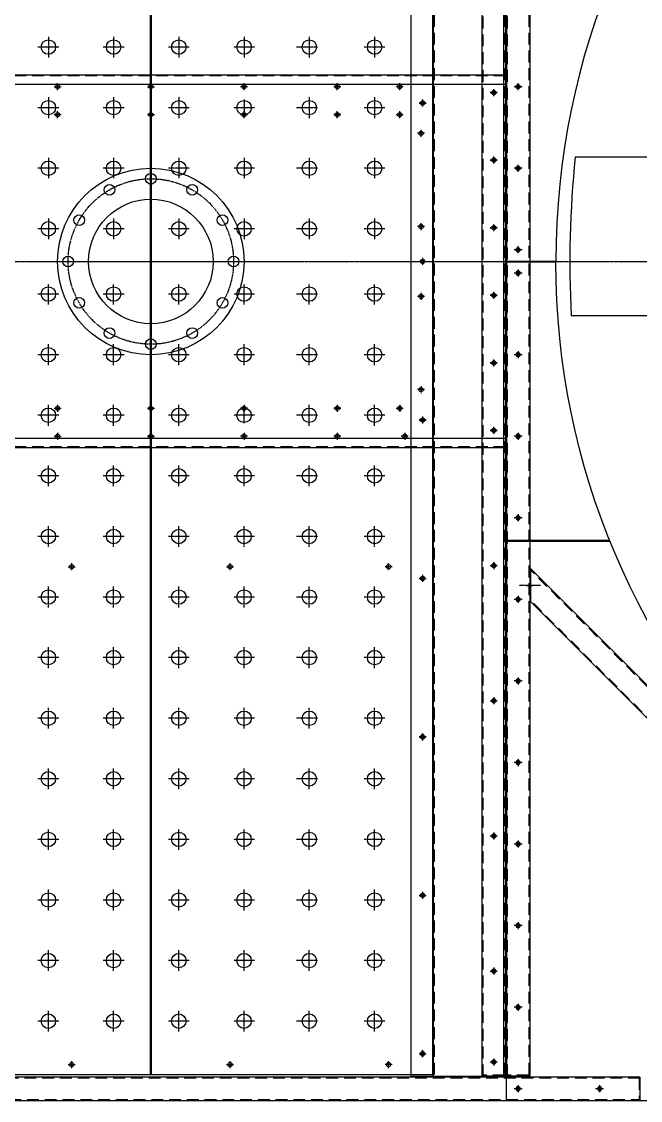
# Model space of a CAD drawing. Header units: millimetres. Extents: x 28244 to 53466, y 0 to 17836.
# Drawn here: x 32221 to 33549, y 11724 to 14039 of the extents above; entities that cross this region are included whole.
import ezdxf

# ---------------------------------------------------------------- set-up
doc = ezdxf.new("R2010")
doc.units = ezdxf.units.MM
doc.linetypes.add('CENTER', pattern=[2, 1.25, -0.25, 0.25, -0.25])
doc.linetypes.add('HIDDEN', pattern=[9.525, 6.35, -3.175])
for name, color, linetype in [('CENTER', 1, 'CENTER'), ('HOLE', 7, 'Continuous'), ('숨은선', 5, 'HIDDEN')]:
    doc.layers.add(name, color=color, linetype=linetype)

# ---------------------------------------------------------------- blocks, each defined once
blk = doc.blocks.new('A$C6A00262C')
for p, q in [((1810.5, 50), (0, 50)), ((0, 50), (0, 0)), ((1810.5, 50), (1810.5, 0)), ((0, 0), (1810.5, 0))]:
    blk.add_line(p, q)
for centre in [(1549, 25), (1724, 25)]:
    blk.add_circle(centre, 3)
at = {"layer": 'CENTER'}
for p, q in [((1554.6, 25), (1543.2, 25)), ((1549, 30), (1549, 20)), ((1729.6, 25), (1718.2, 25)), ((1724, 30), (1724, 20))]:
    blk.add_line(p, q, dxfattribs=at)
at = {"layer": '숨은선', "ltscale": 4}
for p, q in [((1810.5, 48), (0, 48)), ((2, 48), (2, 2)), ((1808.5, 48), (1808.5, 2)), ((0, 2), (1810.5, 2))]:
    blk.add_line(p, q, dxfattribs=at)
blk = doc.blocks.new('A$C0AC371DE')
for p, q in [((0, 50), (3496, 50)), ((3496, 50), (3496, 0)), ((3496, 0), (0, 0))]:
    blk.add_line(p, q)
for centre in [(1385.5, 25), (1530.5, 25), (1675.5, 25), (1820.5, 25), (1965.5, 25), (2110.5, 25), (2400.5, 25), (2690.5, 25), (2980.5, 25), (3270.5, 25), (3465.5, 25)]:
    blk.add_circle(centre, 3)
at = {"layer": 'CENTER'}
for p, q in [((1380.5, 25), (1390.5, 25)), ((1385.5, 30.6), (1385.5, 19.3)), ((1385.5, 30.6), (1385.5, 19.3)), ((1525.5, 25), (1535.5, 25)), ((1530.5, 30.6), (1530.5, 19.3)), ((1680.5, 25), (1670.5, 25)), ((1675.5, 30.6), (1675.5, 19.3)), ((1675.5, 30.6), (1675.5, 19.3)), ((1825.5, 25), (1815.5, 25)), ((1820.5, 30.6), (1820.5, 19.3)), ((1970.5, 25), (1960.5, 25)), ((1965.5, 30.6), (1965.5, 19.3)), ((2115.5, 25), (2105.5, 25)), ((2110.5, 30.6), (2110.5, 19.3)), ((2110.5, 30.6), (2110.5, 19.3)), ((2405.5, 25), (2395.5, 25)), ((2400.5, 30.6), (2400.5, 19.3)), ((2685.5, 25), (2695.5, 25)), ((2690.5, 30.6), (2690.5, 19.3)), ((2975.5, 25), (2985.5, 25)), ((2980.5, 30.6), (2980.5, 19.3)), ((2980.5, 30.6), (2980.5, 19.3)), ((3265.5, 25), (3275.5, 25)), ((3270.5, 30.6), (3270.5, 19.3)), ((3470.5, 25), (3460.5, 25)), ((3465.5, 30.6), (3465.5, 19.3))]:
    blk.add_line(p, q, dxfattribs=at)
at = {"layer": '숨은선', "ltscale": 4}
for p, q in [((0, 48), (3496, 48)), ((3494, 48), (3494, 2)), ((3496, 2), (0, 2))]:
    blk.add_line(p, q, dxfattribs=at)
blk = doc.blocks.new('A$C43846423')
for p, q in [((3496, 199), (0, 199)), ((0, 0), (0, 199)), ((3496, 48), (0, 48)), ((3496, 0), (0, 0))]:
    blk.add_line(p, q)
for centre, radius in [((30.5, 178), 4.5), ((225.5, 178), 4.5), ((515.5, 178), 4.5), ((805.5, 178), 4.5), ((1095.5, 178), 4.5), ((1385.5, 178), 4.5), ((1385.5, 178), 4.5), ((1530.5, 178), 4.5), ((1675.5, 178), 4.5), ((1820.5, 178), 4.5), ((1965.5, 178), 4.5), ((2110.5, 178), 4.5), ((48, 25), 3), ((388, 25), 3), ((728, 25), 3), ((1068, 25), 3), ((1408, 25), 3), ((1748, 25), 3), ((2088, 25), 3)]:
    blk.add_circle(centre, radius)
at = {"layer": 'CENTER'}
for p, q in [((30.5, 170.5), (30.5, 185.5)), ((225.5, 170.5), (225.5, 185.5)), ((515.5, 170.5), (515.5, 185.5)), ((805.5, 170.5), (805.5, 185.5)), ((1095.5, 170.5), (1095.5, 185.5)), ((1385.5, 170.5), (1385.5, 185.5)), ((1530.5, 170.5), (1530.5, 185.5)), ((1675.5, 170.5), (1675.5, 185.5)), ((1820.5, 170.5), (1820.5, 185.5)), ((1965.5, 170.5), (1965.5, 185.5)), ((2110.5, 170.5), (2110.5, 185.5)), ((38, 178), (23, 178)), ((36.2, 178), (24.8, 178)), ((233, 178), (218, 178)), ((523, 178), (508, 178)), ((813, 178), (798, 178)), ((1103, 178), (1088, 178)), ((1378, 178), (1393, 178)), ((1523, 178), (1538, 178)), ((1668, 178), (1683, 178)), ((1669.8, 178), (1681.2, 178)), ((1813, 178), (1828, 178)), ((1814.8, 178), (1826.2, 178)), ((1958, 178), (1973, 178)), ((2103, 178), (2118, 178)), ((55.5, 25), (40.5, 25)), ((48, 17.5), (48, 32.5)), ((395.5, 25), (380.5, 25)), ((388, 17.5), (388, 32.5)), ((735.5, 25), (720.5, 25)), ((728, 17.5), (728, 32.5)), ((1075.5, 25), (1060.5, 25)), ((1068, 17.5), (1068, 32.5)), ((1415.5, 25), (1400.5, 25)), ((1408, 17.5), (1408, 32.5)), ((1755.5, 25), (1740.5, 25)), ((1748, 17.5), (1748, 32.5)), ((2095.5, 25), (2080.5, 25)), ((2088, 17.5), (2088, 32.5))]:
    blk.add_line(p, q, dxfattribs=at)
at = {"layer": '숨은선', "ltscale": 4}
blk.add_line((3496, 50), (0, 50), dxfattribs=at)
blk = doc.blocks.new('A$C188900F8')
for p, q in [((1208, 3490), (1208, 0)), ((1208, 0), (0, 0))]:
    blk.add_line(p, q)
for centre, radius in [((384, 2205), 15.5), ((524, 2205), 15.5), ((664, 2205), 15.5), ((804, 2205), 15.5), ((944, 2205), 15.5), ((1084, 2205), 15.5), ((384, 2075), 15.5), ((524, 2075), 15.5), ((664, 2075), 15.5), ((804, 2075), 15.5), ((944, 2075), 15.5), ((1084, 2075), 15.5), ((1187, 2085), 4.5), ((384, 1945), 15.5), ((524, 1945), 15.5), ((664, 1945), 15.5), ((804, 1945), 15.5), ((944, 1945), 15.5), ((1084, 1945), 15.5), ((384, 1815), 15.5), ((524, 1815), 15.5), ((664, 1815), 15.5), ((804, 1815), 15.5), ((944, 1815), 15.5), ((1084, 1815), 15.5), ((1187, 1745), 4.5), ((384, 1675), 15.5), ((524, 1675), 15.5), ((664, 1675), 15.5), ((804, 1675), 15.5), ((944, 1675), 15.5), ((1084, 1675), 15.5), ((384, 1545), 15.5), ((524, 1545), 15.5), ((664, 1545), 15.5), ((804, 1545), 15.5), ((944, 1545), 15.5), ((1084, 1545), 15.5), ((384, 1415), 15.5), ((524, 1415), 15.5), ((664, 1415), 15.5), ((804, 1415), 15.5), ((944, 1415), 15.5), ((1084, 1415), 15.5), ((1187, 1405), 4.5), ((384, 1285), 15.5), ((524, 1285), 15.5), ((664, 1285), 15.5), ((804, 1285), 15.5), ((944, 1285), 15.5), ((1084, 1285), 15.5), ((384, 1155), 15.5), ((524, 1155), 15.5), ((664, 1155), 15.5), ((804, 1155), 15.5), ((944, 1155), 15.5), ((1084, 1155), 15.5), ((434, 1090), 4.5), ((774, 1090), 4.5), ((1114, 1090), 4.5), ((1187, 1065), 4.5), ((384, 1025), 15.5), ((524, 1025), 15.5), ((664, 1025), 15.5), ((804, 1025), 15.5), ((944, 1025), 15.5), ((1084, 1025), 15.5), ((384, 895), 15.5), ((524, 895), 15.5), ((664, 895), 15.5), ((804, 895), 15.5), ((944, 895), 15.5), ((1084, 895), 15.5), ((384, 765), 15.5), ((524, 765), 15.5), ((664, 765), 15.5), ((804, 765), 15.5), ((944, 765), 15.5), ((1084, 765), 15.5), ((1187, 725), 4.5), ((384, 635), 15.5), ((524, 635), 15.5), ((664, 635), 15.5), ((804, 635), 15.5), ((944, 635), 15.5), ((1084, 635), 15.5), ((384, 505), 15.5), ((524, 505), 15.5), ((664, 505), 15.5), ((804, 505), 15.5), ((944, 505), 15.5), ((1084, 505), 15.5), ((384, 375), 15.5), ((524, 375), 15.5), ((664, 375), 15.5), ((804, 375), 15.5), ((944, 375), 15.5), ((1084, 375), 15.5), ((1187, 385), 4.5), ((384, 245), 15.5), ((524, 245), 15.5), ((664, 245), 15.5), ((804, 245), 15.5), ((944, 245), 15.5), ((1084, 245), 15.5), ((384, 115), 15.5), ((524, 115), 15.5), ((664, 115), 15.5), ((804, 115), 15.5), ((944, 115), 15.5), ((1084, 115), 15.5), ((1187, 45), 4.5), ((434, 22), 4.5), ((774, 22), 4.5), ((1114, 22), 4.5)]:
    blk.add_circle(centre, radius)
at = {"layer": 'CENTER'}
for p, q in [((384, 2227.3), (384, 2182.7)), ((524, 2227.3), (524, 2182.7)), ((664, 2227.3), (664, 2182.7)), ((804, 2227.3), (804, 2182.7)), ((944, 2227.3), (944, 2182.7)), ((1084, 2227.3), (1084, 2182.7)), ((406.3, 2205), (361.7, 2205)), ((546.3, 2205), (501.7, 2205)), ((686.3, 2205), (641.7, 2205)), ((826.3, 2205), (781.7, 2205)), ((961.3, 2205), (916.7, 2205)), ((1106.3, 2205), (1061.7, 2205)), ((384, 2097.3), (384, 2052.7)), ((524, 2097.3), (524, 2052.7)), ((664, 2097.3), (664, 2052.7)), ((804, 2092.2), (804, 2057.8)), ((944, 2097.3), (944, 2052.7)), ((1084, 2097.3), (1084, 2052.7)), ((1194.5, 2085), (1179.5, 2085)), ((1187, 2077.5), (1187, 2092.5)), ((406.3, 2075), (361.7, 2075)), ((546.3, 2075), (501.7, 2075)), ((686.3, 2075), (641.7, 2075)), ((826.3, 2075), (781.7, 2075)), ((961.3, 2075), (916.7, 2075)), ((1106.3, 2075), (1061.7, 2075)), ((406.3, 1945), (361.7, 1945)), ((384, 1967.3), (384, 1922.7)), ((546.3, 1945), (501.7, 1945)), ((524, 1967.3), (524, 1922.7)), ((686.3, 1945), (641.7, 1945)), ((664, 1967.3), (664, 1922.7)), ((826.3, 1945), (781.7, 1945)), ((804, 1967.3), (804, 1922.7)), ((961.3, 1945), (916.7, 1945)), ((944, 1967.3), (944, 1922.7)), ((1106.3, 1945), (1061.7, 1945)), ((1084, 1967.3), (1084, 1922.7)), ((384, 1837.3), (384, 1792.7)), ((524, 1837.3), (524, 1792.7)), ((664, 1837.3), (664, 1792.7)), ((804, 1837.3), (804, 1792.7)), ((944, 1837.3), (944, 1792.7)), ((1084, 1837.3), (1084, 1792.7)), ((406.3, 1815), (361.7, 1815)), ((546.3, 1815), (501.7, 1815)), ((686.3, 1815), (641.7, 1815)), ((826.3, 1815), (781.7, 1815)), ((961.3, 1815), (916.7, 1815)), ((1106.3, 1815), (1061.7, 1815)), ((1179.5, 1745), (1194.5, 1745)), ((1187, 1752.5), (1187, 1737.5)), ((384, 1652.7), (384, 1697.3)), ((524, 1652.7), (524, 1697.3)), ((664, 1652.7), (664, 1697.3)), ((804, 1652.7), (804, 1697.3)), ((944, 1652.7), (944, 1697.3)), ((1084, 1652.7), (1084, 1697.3)), ((406.3, 1675), (361.7, 1675)), ((546.3, 1675), (501.7, 1675)), ((686.3, 1675), (641.7, 1675)), ((826.3, 1675), (781.7, 1675)), ((961.3, 1675), (916.7, 1675)), ((1106.3, 1675), (1061.7, 1675)), ((384, 1522.7), (384, 1567.3)), ((524, 1522.7), (524, 1567.3)), ((664, 1522.7), (664, 1567.3)), ((804, 1522.7), (804, 1567.3)), ((944, 1522.7), (944, 1567.3)), ((1084, 1522.7), (1084, 1567.3)), ((406.3, 1545), (361.7, 1545)), ((546.3, 1545), (501.7, 1545)), ((686.3, 1545), (641.7, 1545)), ((826.3, 1545), (781.7, 1545)), ((961.3, 1545), (916.7, 1545)), ((1106.3, 1545), (1061.7, 1545)), ((384, 1392.7), (384, 1437.3)), ((524, 1392.7), (524, 1437.3)), ((664, 1392.7), (664, 1437.3)), ((944, 1392.7), (944, 1437.3)), ((1084, 1392.7), (1084, 1437.3)), ((406.3, 1415), (361.7, 1415)), ((546.3, 1415), (501.7, 1415)), ((686.3, 1415), (641.7, 1415)), ((826.3, 1415), (781.7, 1415)), ((804, 1397.8), (804, 1432.2)), ((961.3, 1415), (916.7, 1415)), ((1106.3, 1415), (1061.7, 1415)), ((1187, 1412.5), (1187, 1397.5)), ((1194.5, 1405), (1179.5, 1405)), ((384, 1262.7), (384, 1307.3)), ((524, 1262.7), (524, 1307.3)), ((664, 1262.7), (664, 1307.3)), ((804, 1262.7), (804, 1307.3)), ((944, 1262.7), (944, 1307.3)), ((1084, 1262.7), (1084, 1307.3)), ((406.3, 1285), (361.7, 1285)), ((546.3, 1285), (501.7, 1285)), ((686.3, 1285), (641.7, 1285)), ((826.3, 1285), (781.7, 1285)), ((961.3, 1285), (916.7, 1285)), ((1106.3, 1285), (1061.7, 1285)), ((384, 1132.7), (384, 1177.3)), ((524, 1132.7), (524, 1177.3)), ((664, 1132.7), (664, 1177.3)), ((804, 1132.7), (804, 1177.3)), ((944, 1132.7), (944, 1177.3)), ((1084, 1132.7), (1084, 1177.3)), ((406.3, 1155), (361.7, 1155)), ((546.3, 1155), (501.7, 1155)), ((686.3, 1155), (641.7, 1155)), ((826.3, 1155), (781.7, 1155)), ((961.3, 1155), (916.7, 1155)), ((1106.3, 1155), (1061.7, 1155)), ((426.5, 1090), (441.5, 1090)), ((434, 1082.5), (434, 1097.5)), ((766.5, 1090), (781.5, 1090)), ((774, 1082.5), (774, 1097.5)), ((1121.5, 1090), (1106.5, 1090)), ((1114, 1082.5), (1114, 1097.5)), ((1179.5, 1065), (1194.5, 1065)), ((1187, 1072.5), (1187, 1057.5)), ((384, 1002.7), (384, 1047.3)), ((524, 1002.7), (524, 1047.3)), ((664, 1002.7), (664, 1047.3)), ((804, 1002.7), (804, 1047.3)), ((944, 1002.7), (944, 1047.3)), ((1084, 1002.7), (1084, 1047.3)), ((406.3, 1025), (361.7, 1025)), ((546.3, 1025), (501.7, 1025)), ((686.3, 1025), (641.7, 1025)), ((826.3, 1025), (781.7, 1025)), ((961.3, 1025), (916.7, 1025)), ((1106.3, 1025), (1061.7, 1025)), ((384, 872.7), (384, 917.3)), ((524, 872.7), (524, 917.3)), ((664, 872.7), (664, 917.3)), ((804, 872.7), (804, 917.3)), ((944, 872.7), (944, 917.3)), ((1084, 872.7), (1084, 917.3)), ((406.3, 895), (361.7, 895)), ((546.3, 895), (501.7, 895)), ((686.3, 895), (641.7, 895)), ((826.3, 895), (781.7, 895)), ((961.3, 895), (916.7, 895)), ((1106.3, 895), (1061.7, 895)), ((384, 742.7), (384, 787.3)), ((524, 742.7), (524, 787.3)), ((664, 742.7), (664, 787.3)), ((804, 742.7), (804, 787.3)), ((944, 742.7), (944, 787.3)), ((1084, 742.7), (1084, 787.3)), ((406.3, 765), (361.7, 765)), ((546.3, 765), (501.7, 765)), ((686.3, 765), (641.7, 765)), ((826.3, 765), (781.7, 765)), ((961.3, 765), (916.7, 765)), ((1106.3, 765), (1061.7, 765)), ((1194.5, 725), (1179.5, 725)), ((1187, 717.5), (1187, 732.5)), ((384, 612.7), (384, 657.3)), ((524, 612.7), (524, 657.3)), ((664, 612.7), (664, 657.3)), ((804, 612.7), (804, 657.3)), ((944, 612.7), (944, 657.3)), ((1084, 612.7), (1084, 657.3)), ((406.3, 635), (361.7, 635)), ((546.3, 635), (501.7, 635)), ((686.3, 635), (641.7, 635)), ((826.3, 635), (781.7, 635)), ((961.3, 635), (916.7, 635)), ((1106.3, 635), (1061.7, 635)), ((384, 482.7), (384, 527.3)), ((524, 482.7), (524, 527.3)), ((664, 482.7), (664, 527.3)), ((804, 482.7), (804, 527.3)), ((944, 482.7), (944, 527.3)), ((1084, 482.7), (1084, 527.3)), ((406.3, 505), (361.7, 505)), ((546.3, 505), (501.7, 505)), ((686.3, 505), (641.7, 505)), ((826.3, 505), (781.7, 505)), ((961.3, 505), (916.7, 505)), ((1106.3, 505), (1061.7, 505)), ((384, 352.7), (384, 397.3)), ((524, 352.7), (524, 397.3)), ((664, 352.7), (664, 397.3)), ((804, 352.7), (804, 397.3)), ((944, 352.7), (944, 397.3)), ((1084, 352.7), (1084, 397.3)), ((406.3, 375), (361.7, 375)), ((546.3, 375), (501.7, 375)), ((686.3, 375), (641.7, 375)), ((826.3, 375), (781.7, 375)), ((961.3, 375), (916.7, 375)), ((1106.3, 375), (1061.7, 375)), ((1179.5, 385), (1194.5, 385)), ((1187, 392.5), (1187, 377.5)), ((384, 222.7), (384, 267.3)), ((524, 222.7), (524, 267.3)), ((664, 222.7), (664, 267.3)), ((804, 222.7), (804, 267.3)), ((944, 222.7), (944, 267.3)), ((1084, 222.7), (1084, 267.3)), ((406.3, 245), (361.7, 245)), ((546.3, 245), (501.7, 245)), ((686.3, 245), (641.7, 245)), ((826.3, 245), (781.7, 245)), ((961.3, 245), (916.7, 245)), ((1106.3, 245), (1061.7, 245)), ((384, 92.7), (384, 137.3)), ((524, 92.7), (524, 137.3)), ((664, 92.7), (664, 137.3)), ((804, 92.7), (804, 137.3)), ((944, 92.7), (944, 137.3)), ((1084, 92.7), (1084, 137.3)), ((406.3, 115), (361.7, 115)), ((546.3, 115), (501.7, 115)), ((686.3, 115), (641.7, 115)), ((826.3, 115), (781.7, 115)), ((961.3, 115), (916.7, 115)), ((1106.3, 115), (1061.7, 115)), ((1187, 37.5), (1187, 52.5)), ((434, 14.5), (434, 29.5)), ((774, 14.5), (774, 29.5)), ((1114, 14.5), (1114, 29.5)), ((1179.5, 45), (1194.5, 45)), ((426.5, 22), (441.5, 22)), ((766.5, 22), (781.5, 22)), ((1121.5, 22), (1106.5, 22))]:
    blk.add_line(p, q, dxfattribs=at)
at = {"layer": 'HOLE'}
for p, q in [((603, 0), (603, 3490)), ((605, 0), (605, 3490))]:
    blk.add_line(p, q, dxfattribs=at)
blk = doc.blocks.new('A$C47C805A3')
for p, q in [((3496, 57.4), (0, 57.4)), ((0, 7.4), (0, 57.4)), ((3496, 7.4), (0, 7.4))]:
    blk.add_line(p, q)
for centre in [(148, 32.4), (323, 32.4), (498, 32.4), (673, 32.4), (848, 32.4), (1023, 32.4), (1198, 32.4), (1373, 32.4), (1548, 32.4), (1723, 32.4), (1773, 32.4), (1948, 32.4), (2123, 32.4)]:
    blk.add_circle(centre, 3)
at = {"layer": 'CENTER'}
for p, q in [((153, 32.4), (143, 32.4)), ((148, 26.8), (148, 38.2)), ((328, 32.4), (318, 32.4)), ((323, 26.8), (323, 38.2)), ((503, 32.4), (493, 32.4)), ((498, 26.8), (498, 38.2)), ((678, 32.4), (668, 32.4)), ((673, 26.8), (673, 38.2)), ((853, 32.4), (843, 32.4)), ((848, 26.8), (848, 38.2)), ((1028, 32.4), (1018, 32.4)), ((1023, 26.8), (1023, 38.2)), ((1203, 32.4), (1193, 32.4)), ((1198, 26.8), (1198, 38.2)), ((1378, 32.4), (1368, 32.4)), ((1373, 26.8), (1373, 38.2)), ((1553, 32.4), (1543, 32.4)), ((1548, 26.8), (1548, 38.2)), ((1728, 32.4), (1718, 32.4)), ((1723, 26.8), (1723, 38.2)), ((1768, 32.4), (1778, 32.4)), ((1773, 26.8), (1773, 38.2)), ((1943, 32.4), (1953, 32.4)), ((1948, 26.8), (1948, 38.2)), ((2118, 32.4), (2128, 32.4)), ((2123, 26.8), (2123, 38.2)), ((1053.1, 14.2), (1053.1, 0))]:
    blk.add_line(p, q, dxfattribs=at)
at = {"layer": '숨은선', "ltscale": 4}
for p, q in [((0, 55.4), (3496, 55.4)), ((2, 9.4), (2, 55.4)), ((3496, 9.4), (0, 9.4))]:
    blk.add_line(p, q, dxfattribs=at)
blk = doc.blocks.new('A$C0AD70E43')
blk.add_line((309.2, 1867.2), (309.2, 68.2))
for centre in [(334.2, 1842.2), (509.2, 1842.2), (334.2, 1667.2), (334.2, 1492.2), (334.2, 1317.2), (334.2, 1142.2), (334.2, 967.2), (334.2, 792.2), (334.2, 617.2), (334.2, 442.2), (334.2, 267.2), (334.2, 92.2)]:
    blk.add_circle(centre, 4.5)
at = {"layer": 'CENTER'}
for p, q in [((342.6, 1842.2), (325.6, 1842.2)), ((342.7, 1842.2), (325.7, 1842.2)), ((334.2, 1834.7), (334.2, 1849.7)), ((517.6, 1842.2), (500.6, 1842.2)), ((509.2, 1834.7), (509.2, 1849.7)), ((342.6, 1667.2), (325.6, 1667.2)), ((334.2, 1659.7), (334.2, 1674.7)), ((342.6, 1492.2), (325.6, 1492.2)), ((334.2, 1484.7), (334.2, 1499.7)), ((334.2, 1309.7), (334.2, 1324.7)), ((342.6, 1317.2), (325.6, 1317.2)), ((342.6, 1142.2), (325.6, 1142.2)), ((334.2, 1134.7), (334.2, 1149.7)), ((334.2, 959.7), (334.2, 974.7)), ((342.6, 967.2), (325.6, 967.2)), ((342.6, 792.2), (325.6, 792.2)), ((334.2, 784.7), (334.2, 799.7)), ((342.6, 617.2), (325.6, 617.2)), ((334.2, 609.7), (334.2, 624.7)), ((342.6, 442.2), (325.6, 442.2)), ((334.2, 434.7), (334.2, 449.7)), ((342.6, 267.2), (325.6, 267.2)), ((334.2, 259.7), (334.2, 274.7)), ((334.2, 84.7), (334.2, 99.7)), ((342.6, 92.2), (325.6, 92.2)), ((0, 67.2), (4040.4, 67.2))]:
    blk.add_line(p, q, dxfattribs=at)
at = {"layer": 'CENTER', "color": 7, "linetype": 'Continuous'}
blk.add_arc((2020.2, 67.2), 1605, 0.0357, 179.9643, dxfattribs=at)
at = {"layer": 'HOLE'}
for p, q in [((309.2, 1867.2), (3731.2, 1867.2)), ((309.2, 667.2), (531.6, 667.2)), ((309.2, 665.2), (530.8, 665.2)), ((309.2, 68.2), (415.2, 68.2))]:
    blk.add_line(p, q, dxfattribs=at)
blk = doc.blocks.new('A$C74997E83')
for p, q in [((0, 1.4), (50, 51.4)), ((51.4, 50), (1.4, 0)), ((51.4, 50), (50, 51.4)), ((1490.7, 50), (51.4, 50)), ((1490.7, 50), (1492.1, 51.4)), ((1540.7, 0), (1490.7, 50)), ((1492.1, 51.4), (1542.1, 1.4)), ((1.4, 0), (0, 1.4)), ((1540.7, 0), (1.4, 0)), ((1540.7, 0), (1542.1, 1.4))]:
    blk.add_line(p, q)
blk.add_circle((771.1, 25), 3)
at = {"layer": 'CENTER'}
for p, q in [((8.8, 42.6), (41.1, 10.3)), ((776.1, 25), (766.1, 25)), ((771.1, 19.4), (771.1, 30.7)), ((1533.3, 42.6), (1501, 10.3))]:
    blk.add_line(p, q, dxfattribs=at)
at = {"layer": '숨은선', "ltscale": 4}
for p, q in [((1492.7, 48), (49.4, 48)), ((1538.7, 2), (3.4, 2))]:
    blk.add_line(p, q, dxfattribs=at)
blk = doc.blocks.new('A$C0C6E02EA')
for p, q in [((1379.8, 1689.5), (11.5, 1689.5)), ((2.9, 1349.6), (1379.8, 1349.6))]:
    blk.add_line(p, q)
blk.add_arc((2133.3, 1465.7), 2133.5, 173.9778, 183.1198)
blk = doc.blocks.new('A$C0E991C75')
for centre, radius in [((225, 179.7), 200), ((225, 357.2), 11.5), ((136.3, 333.4), 11.5), ((313.8, 333.4), 11.5), ((225, 179.7), 133.7), ((71.3, 268.4), 11.5), ((378.7, 268.4), 11.5), ((47.5, 179.7), 11.5), ((402.5, 179.7), 11.5), ((71.3, 90.9), 11.5), ((378.7, 90.9), 11.5), ((136.3, 26), 11.5), ((313.8, 26), 11.5), ((225, 2.2), 11.5)]:
    blk.add_circle(centre, radius)
at = {"layer": 'CENTER'}
for p, q in [((225, 394.1), (225, -34.7)), ((-28.7, 179.7), (478.8, 179.7))]:
    blk.add_line(p, q, dxfattribs=at)
at = {"layer": 'CENTER', "ltscale": 2}
blk.add_circle((225, 179.7), 177.5, dxfattribs=at)

msp = doc.modelspace()

# ---------------------------------------------------------------- linework, layer by layer
for p, q in [((33259.3, 13924.2), (31737.3, 13924.2)), ((33259.3, 13924.2), (33259.3, 13124.2)), ((33259.3, 13904.2), (31737.3, 13904.2)), ((33259.3, 13144.2), (31737.3, 13144.2)), ((33259.3, 13124.2), (31737.3, 13124.2))]:
    msp.add_line(p, q)
for centre in [(32298.3, 13899.2), (32498.3, 13899.2), (32698.3, 13899.2), (32898.3, 13899.2), (33032.3, 13899.2), (33234.3, 13886.7), (32298.3, 13839.2), (32498.3, 13839.2), (32698.3, 13839.2), (32898.3, 13839.2), (33032.3, 13839.2), (33078.3, 13799.2), (33234.3, 13741.7), (33078.3, 13599.2), (33234.3, 13596.7), (33078.3, 13449.2), (33234.3, 13451.7), (33234.3, 13306.7), (33078.3, 13249.2), (32298.3, 13209.2), (32498.3, 13209.2), (32698.3, 13209.2), (32898.3, 13209.2), (33032.3, 13209.2), (32298.3, 13149.2), (32498.3, 13149.2), (32698.3, 13149.2), (32898.3, 13149.2), (33043.3, 13149.2), (33234.3, 13161.7)]:
    msp.add_circle(centre, 4.5)
at = {"layer": 'CENTER'}
for p, q in [((32498.3, 13958.2), (32498.3, 13101.5)), ((32290.8, 13899.2), (32305.8, 13899.2)), ((32290.8, 13899.2), (32305.8, 13899.2)), ((32290.8, 13899.2), (32305.8, 13899.2)), ((32292.6, 13899.2), (32304.1, 13899.2)), ((32292.6, 13899.2), (32304.1, 13899.2)), ((32292.6, 13899.2), (32304.1, 13899.2)), ((32298.3, 13891.7), (32298.3, 13906.7)), ((32298.3, 13891.7), (32298.3, 13906.7)), ((32298.3, 13891.7), (32298.3, 13906.7)), ((32298.3, 13904.9), (32298.3, 13893.5)), ((32298.3, 13893.5), (32298.3, 13904.9)), ((32298.3, 13904.9), (32298.3, 13893.5)), ((32298.3, 13893.5), (32298.3, 13904.9)), ((32298.3, 13904.9), (32298.3, 13893.5)), ((32298.3, 13893.5), (32298.3, 13904.9)), ((32490.8, 13899.2), (32505.8, 13899.2)), ((32490.8, 13899.2), (32505.8, 13899.2)), ((32490.8, 13899.2), (32505.8, 13899.2)), ((32492.6, 13899.2), (32504.1, 13899.2)), ((32492.6, 13899.2), (32504.1, 13899.2)), ((32492.6, 13899.2), (32504.1, 13899.2)), ((32498.3, 13891.7), (32498.3, 13906.7)), ((32498.3, 13891.7), (32498.3, 13906.7)), ((32498.3, 13891.7), (32498.3, 13906.7)), ((32498.3, 13904.9), (32498.3, 13893.5)), ((32498.3, 13893.5), (32498.3, 13904.9)), ((32498.3, 13904.9), (32498.3, 13893.5)), ((32498.3, 13893.5), (32498.3, 13904.9)), ((32498.3, 13904.9), (32498.3, 13893.5)), ((32498.3, 13893.5), (32498.3, 13904.9)), ((32705.8, 13899.2), (32690.8, 13899.2)), ((32705.8, 13899.2), (32690.8, 13899.2)), ((32705.8, 13899.2), (32690.8, 13899.2)), ((32704.1, 13899.2), (32692.6, 13899.2)), ((32704.1, 13899.2), (32692.6, 13899.2)), ((32704.1, 13899.2), (32692.6, 13899.2)), ((32698.3, 13891.7), (32698.3, 13906.7)), ((32698.3, 13891.7), (32698.3, 13906.7)), ((32698.3, 13891.7), (32698.3, 13906.7)), ((32698.3, 13904.9), (32698.3, 13893.5)), ((32698.3, 13893.5), (32698.3, 13904.9)), ((32698.3, 13904.9), (32698.3, 13893.5)), ((32698.3, 13893.5), (32698.3, 13904.9)), ((32698.3, 13904.9), (32698.3, 13893.5)), ((32698.3, 13893.5), (32698.3, 13904.9)), ((32905.8, 13899.2), (32890.8, 13899.2)), ((32905.8, 13899.2), (32890.8, 13899.2)), ((32905.8, 13899.2), (32890.8, 13899.2)), ((32904.1, 13899.2), (32892.6, 13899.2)), ((32904.1, 13899.2), (32892.6, 13899.2)), ((32904.1, 13899.2), (32892.6, 13899.2)), ((32898.3, 13891.7), (32898.3, 13906.7)), ((32898.3, 13891.7), (32898.3, 13906.7)), ((32898.3, 13891.7), (32898.3, 13906.7)), ((32898.3, 13904.9), (32898.3, 13893.5)), ((32898.3, 13893.5), (32898.3, 13904.9)), ((32898.3, 13904.9), (32898.3, 13893.5)), ((32898.3, 13893.5), (32898.3, 13904.9)), ((32898.3, 13904.9), (32898.3, 13893.5)), ((32898.3, 13893.5), (32898.3, 13904.9)), ((33039.8, 13899.2), (33024.8, 13899.2)), ((33039.8, 13899.2), (33024.8, 13899.2)), ((33039.8, 13899.2), (33024.8, 13899.2)), ((33038.1, 13899.2), (33026.6, 13899.2)), ((33038.1, 13899.2), (33026.6, 13899.2)), ((33038.1, 13899.2), (33026.6, 13899.2)), ((33032.3, 13891.7), (33032.3, 13906.7)), ((33032.3, 13891.7), (33032.3, 13906.7)), ((33032.3, 13891.7), (33032.3, 13906.7)), ((33032.3, 13904.9), (33032.3, 13893.5)), ((33032.3, 13893.5), (33032.3, 13904.9)), ((33032.3, 13904.9), (33032.3, 13893.5)), ((33032.3, 13893.5), (33032.3, 13904.9)), ((33032.3, 13904.9), (33032.3, 13893.5)), ((33032.3, 13893.5), (33032.3, 13904.9)), ((33234.3, 13879.2), (33234.3, 13894.2)), ((33234.3, 13892.4), (33234.3, 13881)), ((33234.3, 13881), (33234.3, 13892.4)), ((33241.8, 13886.7), (33226.8, 13886.7)), ((33240.1, 13886.7), (33228.6, 13886.7)), ((32298.3, 13831.7), (32298.3, 13846.7)), ((32298.3, 13831.7), (32298.3, 13846.7)), ((32298.3, 13831.7), (32298.3, 13846.7)), ((32298.3, 13831.7), (32298.3, 13846.7)), ((32298.3, 13831.7), (32298.3, 13846.7)), ((32298.3, 13844.9), (32298.3, 13833.5)), ((32298.3, 13833.5), (32298.3, 13844.9)), ((32298.3, 13844.9), (32298.3, 13833.5)), ((32298.3, 13833.5), (32298.3, 13844.9)), ((32298.3, 13844.9), (32298.3, 13833.5)), ((32298.3, 13833.5), (32298.3, 13844.9)), ((32298.3, 13844.9), (32298.3, 13833.5)), ((32298.3, 13833.5), (32298.3, 13844.9)), ((32298.3, 13844.9), (32298.3, 13833.5)), ((32298.3, 13833.5), (32298.3, 13844.9)), ((32498.3, 13831.7), (32498.3, 13846.7)), ((32498.3, 13831.7), (32498.3, 13846.7)), ((32498.3, 13831.7), (32498.3, 13846.7)), ((32498.3, 13831.7), (32498.3, 13846.7)), ((32498.3, 13831.7), (32498.3, 13846.7)), ((32498.3, 13844.9), (32498.3, 13833.5)), ((32498.3, 13833.5), (32498.3, 13844.9)), ((32498.3, 13844.9), (32498.3, 13833.5)), ((32498.3, 13833.5), (32498.3, 13844.9)), ((32498.3, 13844.9), (32498.3, 13833.5)), ((32498.3, 13833.5), (32498.3, 13844.9)), ((32498.3, 13844.9), (32498.3, 13833.5)), ((32498.3, 13833.5), (32498.3, 13844.9)), ((32498.3, 13844.9), (32498.3, 13833.5)), ((32498.3, 13833.5), (32498.3, 13844.9)), ((32698.3, 13831.7), (32698.3, 13846.7)), ((32698.3, 13831.7), (32698.3, 13846.7)), ((32698.3, 13831.7), (32698.3, 13846.7)), ((32698.3, 13831.7), (32698.3, 13846.7)), ((32698.3, 13831.7), (32698.3, 13846.7)), ((32698.3, 13844.9), (32698.3, 13833.5)), ((32698.3, 13833.5), (32698.3, 13844.9)), ((32698.3, 13844.9), (32698.3, 13833.5)), ((32698.3, 13833.5), (32698.3, 13844.9)), ((32698.3, 13844.9), (32698.3, 13833.5)), ((32698.3, 13833.5), (32698.3, 13844.9)), ((32698.3, 13844.9), (32698.3, 13833.5)), ((32698.3, 13833.5), (32698.3, 13844.9)), ((32698.3, 13844.9), (32698.3, 13833.5)), ((32698.3, 13833.5), (32698.3, 13844.9)), ((32898.3, 13831.7), (32898.3, 13846.7)), ((32898.3, 13831.7), (32898.3, 13846.7)), ((32898.3, 13831.7), (32898.3, 13846.7)), ((32898.3, 13831.7), (32898.3, 13846.7)), ((32898.3, 13831.7), (32898.3, 13846.7)), ((32898.3, 13844.9), (32898.3, 13833.5)), ((32898.3, 13833.5), (32898.3, 13844.9)), ((32898.3, 13844.9), (32898.3, 13833.5)), ((32898.3, 13833.5), (32898.3, 13844.9)), ((32898.3, 13844.9), (32898.3, 13833.5)), ((32898.3, 13833.5), (32898.3, 13844.9)), ((32898.3, 13844.9), (32898.3, 13833.5)), ((32898.3, 13833.5), (32898.3, 13844.9)), ((32898.3, 13844.9), (32898.3, 13833.5)), ((32898.3, 13833.5), (32898.3, 13844.9)), ((33032.3, 13831.7), (33032.3, 13846.7)), ((33032.3, 13831.7), (33032.3, 13846.7)), ((33032.3, 13831.7), (33032.3, 13846.7)), ((33032.3, 13831.7), (33032.3, 13846.7)), ((33032.3, 13831.7), (33032.3, 13846.7)), ((33032.3, 13844.9), (33032.3, 13833.5)), ((33032.3, 13833.5), (33032.3, 13844.9)), ((33032.3, 13844.9), (33032.3, 13833.5)), ((33032.3, 13833.5), (33032.3, 13844.9)), ((33032.3, 13844.9), (33032.3, 13833.5)), ((33032.3, 13833.5), (33032.3, 13844.9)), ((33032.3, 13844.9), (33032.3, 13833.5)), ((33032.3, 13833.5), (33032.3, 13844.9)), ((33032.3, 13844.9), (33032.3, 13833.5)), ((33032.3, 13833.5), (33032.3, 13844.9)), ((32290.8, 13839.2), (32305.8, 13839.2)), ((32290.8, 13839.2), (32305.8, 13839.2)), ((32290.8, 13839.2), (32305.8, 13839.2)), ((32290.8, 13839.2), (32305.8, 13839.2)), ((32290.8, 13839.2), (32305.8, 13839.2)), ((32292.6, 13839.2), (32304.1, 13839.2)), ((32292.6, 13839.2), (32304.1, 13839.2)), ((32292.6, 13839.2), (32304.1, 13839.2)), ((32292.6, 13839.2), (32304.1, 13839.2)), ((32292.6, 13839.2), (32304.1, 13839.2)), ((32490.8, 13839.2), (32505.8, 13839.2)), ((32490.8, 13839.2), (32505.8, 13839.2)), ((32490.8, 13839.2), (32505.8, 13839.2)), ((32490.8, 13839.2), (32505.8, 13839.2)), ((32490.8, 13839.2), (32505.8, 13839.2)), ((32492.6, 13839.2), (32504.1, 13839.2)), ((32492.6, 13839.2), (32504.1, 13839.2)), ((32492.6, 13839.2), (32504.1, 13839.2)), ((32492.6, 13839.2), (32504.1, 13839.2)), ((32492.6, 13839.2), (32504.1, 13839.2)), ((32705.8, 13839.2), (32690.8, 13839.2)), ((32705.8, 13839.2), (32690.8, 13839.2)), ((32690.8, 13839.2), (32705.8, 13839.2)), ((32690.8, 13839.2), (32705.8, 13839.2)), ((32690.8, 13839.2), (32705.8, 13839.2)), ((32704.1, 13839.2), (32692.6, 13839.2)), ((32704.1, 13839.2), (32692.6, 13839.2)), ((32692.6, 13839.2), (32704.1, 13839.2)), ((32692.6, 13839.2), (32704.1, 13839.2)), ((32692.6, 13839.2), (32704.1, 13839.2)), ((32905.8, 13839.2), (32890.8, 13839.2)), ((32905.8, 13839.2), (32890.8, 13839.2)), ((32890.8, 13839.2), (32905.8, 13839.2)), ((32890.8, 13839.2), (32905.8, 13839.2)), ((32890.8, 13839.2), (32905.8, 13839.2)), ((32904.1, 13839.2), (32892.6, 13839.2)), ((32904.1, 13839.2), (32892.6, 13839.2)), ((32892.6, 13839.2), (32904.1, 13839.2)), ((32892.6, 13839.2), (32904.1, 13839.2)), ((32892.6, 13839.2), (32904.1, 13839.2)), ((33024.8, 13839.2), (33039.8, 13839.2)), ((33024.8, 13839.2), (33039.8, 13839.2)), ((33024.8, 13839.2), (33039.8, 13839.2)), ((33024.8, 13839.2), (33039.8, 13839.2)), ((33024.8, 13839.2), (33039.8, 13839.2)), ((33026.6, 13839.2), (33038.1, 13839.2)), ((33026.6, 13839.2), (33038.1, 13839.2)), ((33026.6, 13839.2), (33038.1, 13839.2)), ((33026.6, 13839.2), (33038.1, 13839.2)), ((33026.6, 13839.2), (33038.1, 13839.2)), ((33085.8, 13799.2), (33070.8, 13799.2)), ((33085.8, 13799.2), (33070.8, 13799.2)), ((33085.8, 13799.2), (33070.8, 13799.2)), ((33085.8, 13799.2), (33070.8, 13799.2)), ((33084.1, 13799.2), (33072.6, 13799.2)), ((33084.1, 13799.2), (33072.6, 13799.2)), ((33084.1, 13799.2), (33072.6, 13799.2)), ((33082.1, 13799.2), (33074.5, 13799.2)), ((33078.3, 13791.7), (33078.3, 13806.7)), ((33078.3, 13791.7), (33078.3, 13806.7)), ((33078.3, 13791.7), (33078.3, 13806.7)), ((33078.3, 13804.9), (33078.3, 13793.5)), ((33078.3, 13793.5), (33078.3, 13804.9)), ((33078.3, 13804.9), (33078.3, 13793.5)), ((33078.3, 13793.5), (33078.3, 13804.9)), ((33078.3, 13804.9), (33078.3, 13793.5)), ((33078.3, 13793.5), (33078.3, 13804.9)), ((33078.3, 13794.2), (33078.3, 13804.2)), ((33078.3, 13803), (33078.3, 13795.4)), ((33078.3, 13795.4), (33078.3, 13803)), ((33241.8, 13741.7), (33226.8, 13741.7)), ((33240.1, 13741.7), (33228.6, 13741.7)), ((33234.3, 13734.2), (33234.3, 13749.2)), ((33234.3, 13747.4), (33234.3, 13736)), ((33234.3, 13736), (33234.3, 13747.4)), ((33085.8, 13599.2), (33070.8, 13599.2)), ((33085.8, 13599.2), (33070.8, 13599.2)), ((33085.8, 13599.2), (33070.8, 13599.2)), ((33085.8, 13599.2), (33070.8, 13599.2)), ((33084.1, 13599.2), (33072.6, 13599.2)), ((33084.1, 13599.2), (33072.6, 13599.2)), ((33084.1, 13599.2), (33072.6, 13599.2)), ((33082.1, 13599.2), (33074.5, 13599.2)), ((33078.3, 13591.7), (33078.3, 13606.7)), ((33078.3, 13591.7), (33078.3, 13606.7)), ((33078.3, 13591.7), (33078.3, 13606.7)), ((33078.3, 13604.9), (33078.3, 13593.5)), ((33078.3, 13593.5), (33078.3, 13604.9)), ((33078.3, 13604.9), (33078.3, 13593.5)), ((33078.3, 13593.5), (33078.3, 13604.9)), ((33078.3, 13604.9), (33078.3, 13593.5)), ((33078.3, 13593.5), (33078.3, 13604.9)), ((33078.3, 13594.2), (33078.3, 13604.2)), ((33078.3, 13603), (33078.3, 13595.4)), ((33078.3, 13595.4), (33078.3, 13603)), ((33241.8, 13596.7), (33226.8, 13596.7)), ((33240.1, 13596.7), (33228.6, 13596.7)), ((33234.3, 13589.2), (33234.3, 13604.2)), ((33234.3, 13602.4), (33234.3, 13591)), ((33234.3, 13591), (33234.3, 13602.4)), ((31669.7, 13524.2), (33311.4, 13524.2)), ((33085.8, 13449.2), (33070.8, 13449.2)), ((33085.8, 13449.2), (33070.8, 13449.2)), ((33085.8, 13449.2), (33070.8, 13449.2)), ((33085.8, 13449.2), (33070.8, 13449.2)), ((33084.1, 13449.2), (33072.6, 13449.2)), ((33084.1, 13449.2), (33072.6, 13449.2)), ((33084.1, 13449.2), (33072.6, 13449.2)), ((33082.1, 13449.2), (33074.5, 13449.2)), ((33078.3, 13456.7), (33078.3, 13441.7)), ((33078.3, 13456.7), (33078.3, 13441.7)), ((33078.3, 13456.7), (33078.3, 13441.7)), ((33078.3, 13443.5), (33078.3, 13454.9)), ((33078.3, 13454.9), (33078.3, 13443.5)), ((33078.3, 13443.5), (33078.3, 13454.9)), ((33078.3, 13454.9), (33078.3, 13443.5)), ((33078.3, 13443.5), (33078.3, 13454.9)), ((33078.3, 13454.9), (33078.3, 13443.5)), ((33078.3, 13454.2), (33078.3, 13444.2)), ((33078.3, 13445.4), (33078.3, 13453)), ((33078.3, 13453), (33078.3, 13445.4)), ((33241.8, 13451.7), (33226.8, 13451.7)), ((33240.1, 13451.7), (33228.6, 13451.7)), ((33234.3, 13444.2), (33234.3, 13459.2)), ((33234.3, 13457.4), (33234.3, 13446)), ((33234.3, 13446), (33234.3, 13457.4)), ((33234.3, 13299.2), (33234.3, 13314.2)), ((33234.3, 13312.4), (33234.3, 13301)), ((33234.3, 13301), (33234.3, 13312.4)), ((33241.8, 13306.7), (33226.8, 13306.7)), ((33240.1, 13306.7), (33228.6, 13306.7)), ((33085.8, 13249.2), (33070.8, 13249.2)), ((33085.8, 13249.2), (33070.8, 13249.2)), ((33085.8, 13249.2), (33070.8, 13249.2)), ((33085.8, 13249.2), (33070.8, 13249.2)), ((33084.1, 13249.2), (33072.6, 13249.2)), ((33084.1, 13249.2), (33072.6, 13249.2)), ((33084.1, 13249.2), (33072.6, 13249.2)), ((33082.1, 13249.2), (33074.5, 13249.2)), ((33078.3, 13256.7), (33078.3, 13241.7)), ((33078.3, 13256.7), (33078.3, 13241.7)), ((33078.3, 13256.7), (33078.3, 13241.7)), ((33078.3, 13243.5), (33078.3, 13254.9)), ((33078.3, 13254.9), (33078.3, 13243.5)), ((33078.3, 13243.5), (33078.3, 13254.9)), ((33078.3, 13254.9), (33078.3, 13243.5)), ((33078.3, 13243.5), (33078.3, 13254.9)), ((33078.3, 13254.9), (33078.3, 13243.5)), ((33078.3, 13254.2), (33078.3, 13244.2)), ((33078.3, 13245.4), (33078.3, 13253)), ((33078.3, 13253), (33078.3, 13245.4)), ((32290.8, 13209.2), (32305.8, 13209.2)), ((32290.8, 13209.2), (32305.8, 13209.2)), ((32290.8, 13209.2), (32305.8, 13209.2)), ((32290.8, 13209.2), (32305.8, 13209.2)), ((32290.8, 13209.2), (32305.8, 13209.2)), ((32292.6, 13209.2), (32304.1, 13209.2)), ((32292.6, 13209.2), (32304.1, 13209.2)), ((32292.6, 13209.2), (32304.1, 13209.2)), ((32292.6, 13209.2), (32304.1, 13209.2)), ((32292.6, 13209.2), (32304.1, 13209.2)), ((32298.3, 13216.7), (32298.3, 13201.7)), ((32298.3, 13216.7), (32298.3, 13201.7)), ((32298.3, 13216.7), (32298.3, 13201.7)), ((32298.3, 13216.7), (32298.3, 13201.7)), ((32298.3, 13216.7), (32298.3, 13201.7)), ((32298.3, 13203.5), (32298.3, 13214.9)), ((32298.3, 13214.9), (32298.3, 13203.5)), ((32298.3, 13203.5), (32298.3, 13214.9)), ((32298.3, 13214.9), (32298.3, 13203.5)), ((32298.3, 13203.5), (32298.3, 13214.9)), ((32298.3, 13214.9), (32298.3, 13203.5)), ((32298.3, 13203.5), (32298.3, 13214.9)), ((32298.3, 13214.9), (32298.3, 13203.5)), ((32298.3, 13203.5), (32298.3, 13214.9)), ((32298.3, 13214.9), (32298.3, 13203.5)), ((32490.8, 13209.2), (32505.8, 13209.2)), ((32490.8, 13209.2), (32505.8, 13209.2)), ((32490.8, 13209.2), (32505.8, 13209.2)), ((32490.8, 13209.2), (32505.8, 13209.2)), ((32490.8, 13209.2), (32505.8, 13209.2)), ((32492.6, 13209.2), (32504.1, 13209.2)), ((32492.6, 13209.2), (32504.1, 13209.2)), ((32492.6, 13209.2), (32504.1, 13209.2)), ((32492.6, 13209.2), (32504.1, 13209.2)), ((32492.6, 13209.2), (32504.1, 13209.2)), ((32498.3, 13216.7), (32498.3, 13201.7)), ((32498.3, 13216.7), (32498.3, 13201.7)), ((32498.3, 13216.7), (32498.3, 13201.7)), ((32498.3, 13216.7), (32498.3, 13201.7)), ((32498.3, 13216.7), (32498.3, 13201.7)), ((32498.3, 13203.5), (32498.3, 13214.9)), ((32498.3, 13214.9), (32498.3, 13203.5)), ((32498.3, 13203.5), (32498.3, 13214.9)), ((32498.3, 13214.9), (32498.3, 13203.5)), ((32498.3, 13203.5), (32498.3, 13214.9)), ((32498.3, 13214.9), (32498.3, 13203.5)), ((32498.3, 13203.5), (32498.3, 13214.9)), ((32498.3, 13214.9), (32498.3, 13203.5)), ((32498.3, 13203.5), (32498.3, 13214.9)), ((32498.3, 13214.9), (32498.3, 13203.5)), ((32705.8, 13209.2), (32690.8, 13209.2)), ((32705.8, 13209.2), (32690.8, 13209.2)), ((32690.8, 13209.2), (32705.8, 13209.2)), ((32690.8, 13209.2), (32705.8, 13209.2)), ((32690.8, 13209.2), (32705.8, 13209.2)), ((32704.1, 13209.2), (32692.6, 13209.2)), ((32704.1, 13209.2), (32692.6, 13209.2)), ((32692.6, 13209.2), (32704.1, 13209.2)), ((32692.6, 13209.2), (32704.1, 13209.2)), ((32692.6, 13209.2), (32704.1, 13209.2)), ((32698.3, 13216.7), (32698.3, 13201.7)), ((32698.3, 13216.7), (32698.3, 13201.7)), ((32698.3, 13216.7), (32698.3, 13201.7)), ((32698.3, 13216.7), (32698.3, 13201.7)), ((32698.3, 13216.7), (32698.3, 13201.7)), ((32698.3, 13203.5), (32698.3, 13214.9)), ((32698.3, 13214.9), (32698.3, 13203.5)), ((32698.3, 13203.5), (32698.3, 13214.9)), ((32698.3, 13214.9), (32698.3, 13203.5)), ((32698.3, 13203.5), (32698.3, 13214.9)), ((32698.3, 13214.9), (32698.3, 13203.5)), ((32698.3, 13203.5), (32698.3, 13214.9)), ((32698.3, 13214.9), (32698.3, 13203.5)), ((32698.3, 13203.5), (32698.3, 13214.9)), ((32698.3, 13214.9), (32698.3, 13203.5)), ((32905.8, 13209.2), (32890.8, 13209.2)), ((32905.8, 13209.2), (32890.8, 13209.2)), ((32890.8, 13209.2), (32905.8, 13209.2)), ((32890.8, 13209.2), (32905.8, 13209.2)), ((32890.8, 13209.2), (32905.8, 13209.2)), ((32904.1, 13209.2), (32892.6, 13209.2)), ((32904.1, 13209.2), (32892.6, 13209.2)), ((32892.6, 13209.2), (32904.1, 13209.2)), ((32892.6, 13209.2), (32904.1, 13209.2)), ((32892.6, 13209.2), (32904.1, 13209.2)), ((32898.3, 13216.7), (32898.3, 13201.7)), ((32898.3, 13216.7), (32898.3, 13201.7)), ((32898.3, 13216.7), (32898.3, 13201.7)), ((32898.3, 13216.7), (32898.3, 13201.7)), ((32898.3, 13216.7), (32898.3, 13201.7)), ((32898.3, 13203.5), (32898.3, 13214.9)), ((32898.3, 13214.9), (32898.3, 13203.5)), ((32898.3, 13203.5), (32898.3, 13214.9)), ((32898.3, 13214.9), (32898.3, 13203.5)), ((32898.3, 13203.5), (32898.3, 13214.9)), ((32898.3, 13214.9), (32898.3, 13203.5)), ((32898.3, 13203.5), (32898.3, 13214.9)), ((32898.3, 13214.9), (32898.3, 13203.5)), ((32898.3, 13203.5), (32898.3, 13214.9)), ((32898.3, 13214.9), (32898.3, 13203.5)), ((33024.8, 13209.2), (33039.8, 13209.2)), ((33024.8, 13209.2), (33039.8, 13209.2)), ((33024.8, 13209.2), (33039.8, 13209.2)), ((33024.8, 13209.2), (33039.8, 13209.2)), ((33024.8, 13209.2), (33039.8, 13209.2)), ((33026.6, 13209.2), (33038.1, 13209.2)), ((33026.6, 13209.2), (33038.1, 13209.2)), ((33026.6, 13209.2), (33038.1, 13209.2)), ((33026.6, 13209.2), (33038.1, 13209.2)), ((33026.6, 13209.2), (33038.1, 13209.2)), ((33032.3, 13216.7), (33032.3, 13201.7)), ((33032.3, 13216.7), (33032.3, 13201.7)), ((33032.3, 13216.7), (33032.3, 13201.7)), ((33032.3, 13216.7), (33032.3, 13201.7)), ((33032.3, 13216.7), (33032.3, 13201.7)), ((33032.3, 13203.5), (33032.3, 13214.9)), ((33032.3, 13214.9), (33032.3, 13203.5)), ((33032.3, 13203.5), (33032.3, 13214.9)), ((33032.3, 13214.9), (33032.3, 13203.5)), ((33032.3, 13203.5), (33032.3, 13214.9)), ((33032.3, 13214.9), (33032.3, 13203.5)), ((33032.3, 13203.5), (33032.3, 13214.9)), ((33032.3, 13214.9), (33032.3, 13203.5)), ((33032.3, 13203.5), (33032.3, 13214.9)), ((33032.3, 13214.9), (33032.3, 13203.5)), ((32290.8, 13149.2), (32305.8, 13149.2)), ((32290.8, 13149.2), (32305.8, 13149.2)), ((32290.8, 13149.2), (32305.8, 13149.2)), ((32292.6, 13149.2), (32304.1, 13149.2)), ((32292.6, 13149.2), (32304.1, 13149.2)), ((32292.6, 13149.2), (32304.1, 13149.2)), ((32298.3, 13156.7), (32298.3, 13141.7)), ((32298.3, 13156.7), (32298.3, 13141.7)), ((32298.3, 13156.7), (32298.3, 13141.7)), ((32298.3, 13143.5), (32298.3, 13154.9)), ((32298.3, 13154.9), (32298.3, 13143.5)), ((32298.3, 13143.5), (32298.3, 13154.9)), ((32298.3, 13154.9), (32298.3, 13143.5)), ((32298.3, 13143.5), (32298.3, 13154.9)), ((32298.3, 13154.9), (32298.3, 13143.5)), ((32490.8, 13149.2), (32505.8, 13149.2)), ((32490.8, 13149.2), (32505.8, 13149.2)), ((32490.8, 13149.2), (32505.8, 13149.2)), ((32492.6, 13149.2), (32504.1, 13149.2)), ((32492.6, 13149.2), (32504.1, 13149.2)), ((32492.6, 13149.2), (32504.1, 13149.2)), ((32498.3, 13156.7), (32498.3, 13141.7)), ((32498.3, 13156.7), (32498.3, 13141.7)), ((32498.3, 13156.7), (32498.3, 13141.7)), ((32498.3, 13143.5), (32498.3, 13154.9)), ((32498.3, 13154.9), (32498.3, 13143.5)), ((32498.3, 13143.5), (32498.3, 13154.9)), ((32498.3, 13154.9), (32498.3, 13143.5)), ((32498.3, 13143.5), (32498.3, 13154.9)), ((32498.3, 13154.9), (32498.3, 13143.5)), ((32705.8, 13149.2), (32690.8, 13149.2)), ((32705.8, 13149.2), (32690.8, 13149.2)), ((32705.8, 13149.2), (32690.8, 13149.2)), ((32704.1, 13149.2), (32692.6, 13149.2)), ((32704.1, 13149.2), (32692.6, 13149.2)), ((32704.1, 13149.2), (32692.6, 13149.2)), ((32698.3, 13156.7), (32698.3, 13141.7)), ((32698.3, 13156.7), (32698.3, 13141.7)), ((32698.3, 13156.7), (32698.3, 13141.7)), ((32698.3, 13143.5), (32698.3, 13154.9)), ((32698.3, 13154.9), (32698.3, 13143.5)), ((32698.3, 13143.5), (32698.3, 13154.9)), ((32698.3, 13154.9), (32698.3, 13143.5)), ((32698.3, 13143.5), (32698.3, 13154.9)), ((32698.3, 13154.9), (32698.3, 13143.5)), ((32905.8, 13149.2), (32890.8, 13149.2)), ((32905.8, 13149.2), (32890.8, 13149.2)), ((32905.8, 13149.2), (32890.8, 13149.2)), ((32904.1, 13149.2), (32892.6, 13149.2)), ((32904.1, 13149.2), (32892.6, 13149.2)), ((32904.1, 13149.2), (32892.6, 13149.2)), ((32898.3, 13156.7), (32898.3, 13141.7)), ((32898.3, 13156.7), (32898.3, 13141.7)), ((32898.3, 13156.7), (32898.3, 13141.7)), ((32898.3, 13143.5), (32898.3, 13154.9)), ((32898.3, 13154.9), (32898.3, 13143.5)), ((32898.3, 13143.5), (32898.3, 13154.9)), ((32898.3, 13154.9), (32898.3, 13143.5)), ((32898.3, 13143.5), (32898.3, 13154.9)), ((32898.3, 13154.9), (32898.3, 13143.5)), ((33050.8, 13149.2), (33035.8, 13149.2)), ((33050.8, 13149.2), (33035.8, 13149.2)), ((33050.8, 13149.2), (33035.8, 13149.2)), ((33049.1, 13149.2), (33037.6, 13149.2)), ((33049.1, 13149.2), (33037.6, 13149.2)), ((33049.1, 13149.2), (33037.6, 13149.2)), ((33043.3, 13156.7), (33043.3, 13141.7)), ((33043.3, 13156.7), (33043.3, 13141.7)), ((33043.3, 13156.7), (33043.3, 13141.7)), ((33043.3, 13143.5), (33043.3, 13154.9)), ((33043.3, 13154.9), (33043.3, 13143.5)), ((33043.3, 13143.5), (33043.3, 13154.9)), ((33043.3, 13154.9), (33043.3, 13143.5)), ((33043.3, 13143.5), (33043.3, 13154.9)), ((33043.3, 13154.9), (33043.3, 13143.5)), ((33241.8, 13161.7), (33226.8, 13161.7)), ((33240.1, 13161.7), (33228.6, 13161.7)), ((33234.3, 13154.2), (33234.3, 13169.2)), ((33234.3, 13167.4), (33234.3, 13156)), ((33234.3, 13156), (33234.3, 13167.4))]:
    msp.add_line(p, q, dxfattribs=at)
at = {"layer": '숨은선', "ltscale": 4}
for p, q in [((33259.3, 13922.2), (31737.3, 13922.2)), ((33259.3, 13126.2), (31737.3, 13126.2))]:
    msp.add_line(p, q, dxfattribs=at)

# ---------------------------------------------------------------- block references
at = {"color": 7}
msp.add_blockref('A$C0E991C75', (32273.3, 13344.5), dxfattribs=at)
at = {"layer": 'HOLE'}
for name, p in [('A$C0AD70E43', (32952.2, 13457)), ('A$C188900F8', (31894.4, 11779.2)), ('A$C0C6E02EA', (33397.6, 12058.5)), ('A$C6A00262C', (31737.4, 11724.2))]:
    msp.add_blockref(name, p, dxfattribs=at)
at = {"layer": 'HOLE', "xscale": -1}
for name, p, rotation in [('A$C43846423', (33056.3, 11776.2), 270), ('A$C0AD70E43', (32952.2, 13591.4), 180), ('A$C74997E83', (33312.4, 12865.7), 134.9999999999999)]:
    msp.add_blockref(name, p, dxfattribs=dict(at, rotation=rotation))
at = {"layer": 'HOLE'}
for name, p, rotation in [('A$C0AC371DE', (33209.4, 15272.2), 270), ('A$C47C805A3', (33318.8, 11776.2), 90)]:
    msp.add_blockref(name, p, dxfattribs=dict(at, rotation=rotation))

doc.saveas('drawing.dxf')
